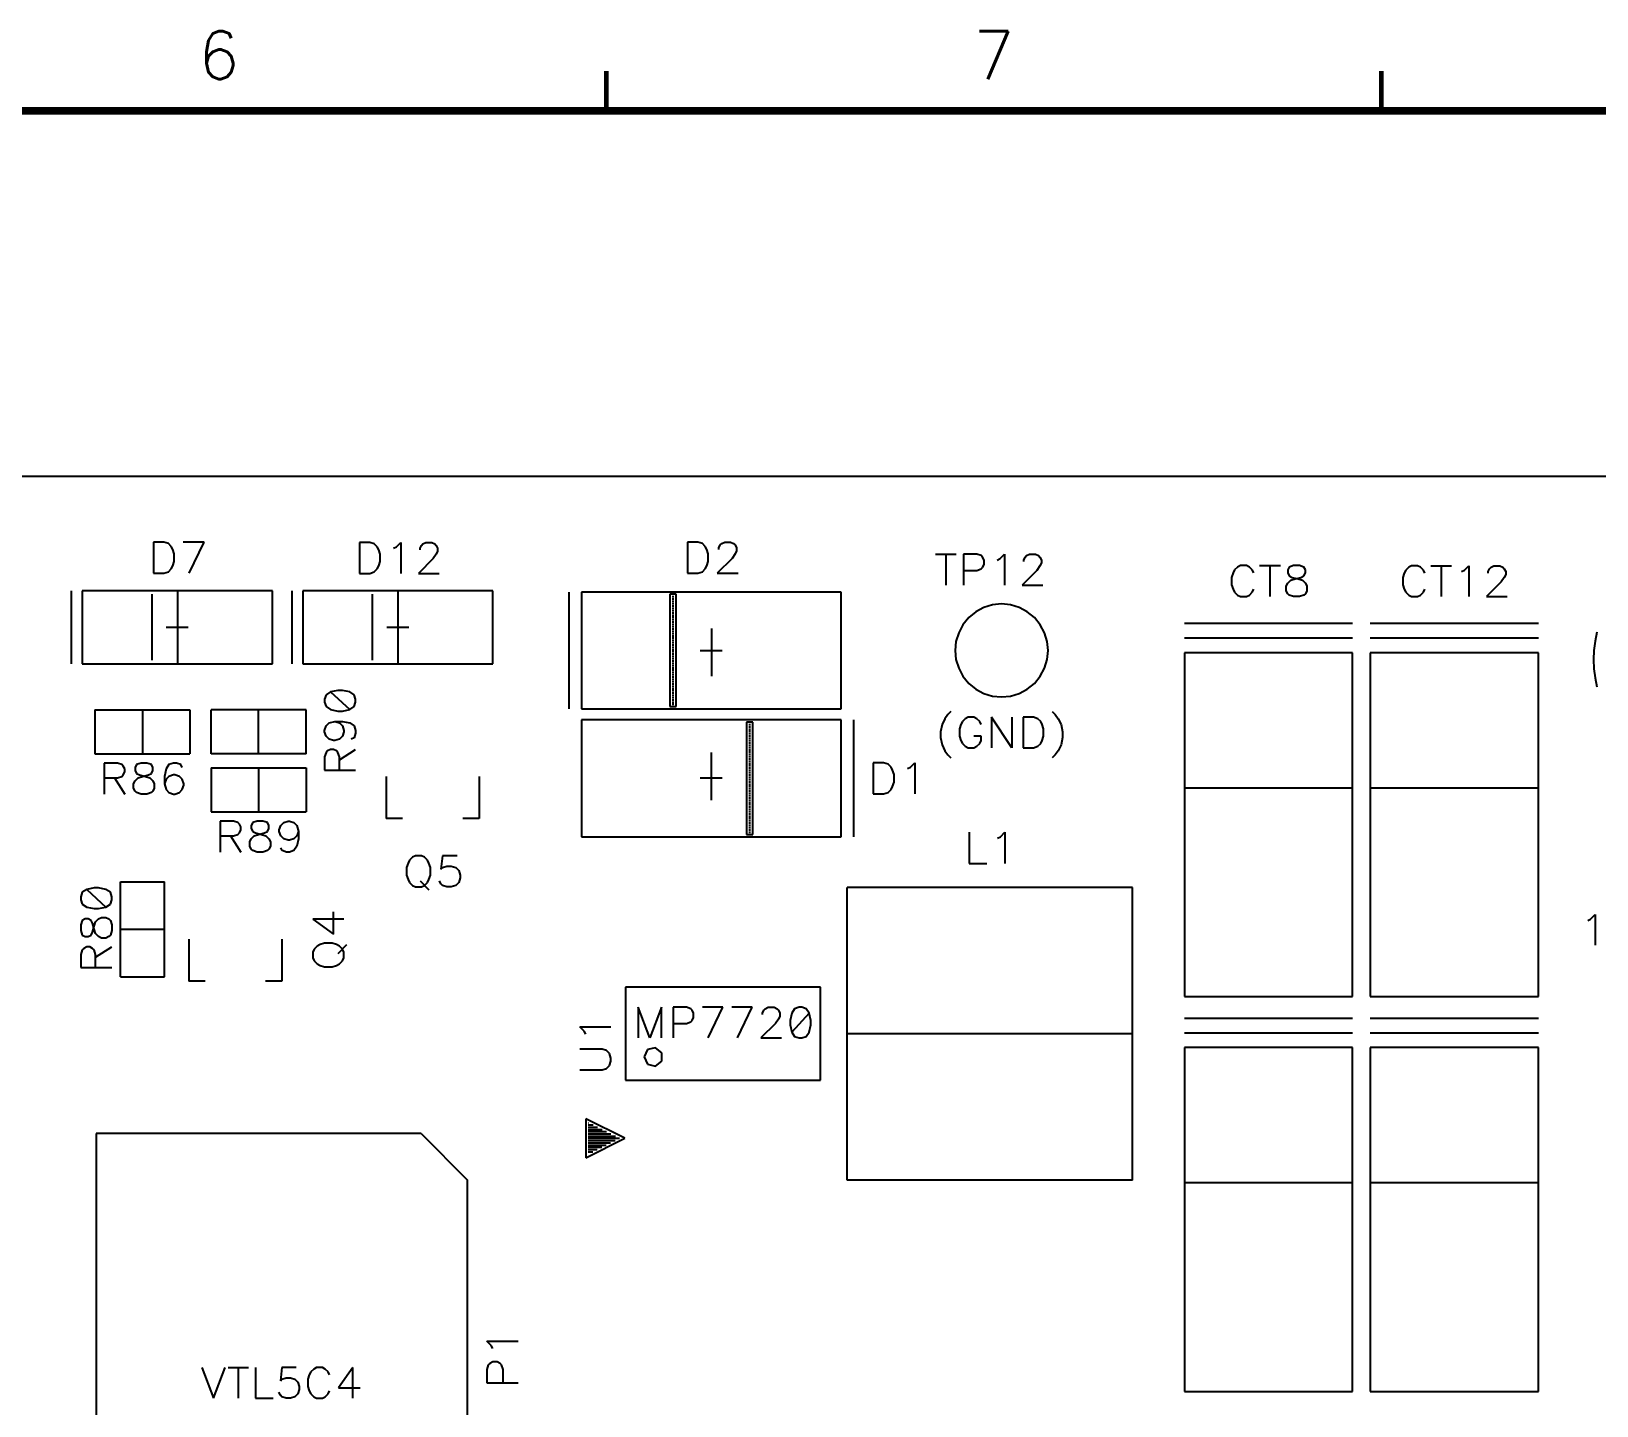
# Model space of a CAD drawing. Extents: x 295 to 953, y 10 to 290.
# Drawn here: x 748.3 to 846.8, y 203.6 to 290 of the extents above; entities that cross this region are included whole.
import ezdxf
from ezdxf.enums import TextEntityAlignment as Align

# ---------------------------------------------------------------- set-up
doc = ezdxf.new("R2010")
doc.units = 0
doc.header["$LTSCALE"] = 5
doc.header["$MEASUREMENT"] = 0
doc.layers.get('0').update_dxf_attribs({"linetype": 'CONTINUOUS', "lineweight": 25})
for name, color, linetype in [('DV-PEI-A6_TSK', 10, 'CONTINUOUS'), ('문자', 4, 'CONTINUOUS'), ('테두리', 3, 'CONTINUOUS')]:
    doc.layers.add(name, color=color, linetype=linetype)
doc.styles.get("Standard").update_dxf_attribs({"font": 'simplex.shx'})

# ---------------------------------------------------------------- blocks, each defined once
blk = doc.blocks.new('C')
at = {"layer": '테두리'}
for points, const_width in [([(307.5, 287.5), (307.5, 285)], 0.3), ([(356.25, 287.5), (356.25, 285)], 0.3), ([(15, 285), (15, 15), (405, 15), (405, 285), (15, 285)], 0.5)]:
    blk.add_lwpolyline(points, dxfattribs=dict(at, const_width=const_width))
at = {"layer": '문자'}
for s, p in [('6', (283.125, 288.5)), ('7', (331.875, 288.5))]:
    blk.add_text(s, height=3, dxfattribs=at).set_placement(p, align=Align.MIDDLE)

msp = doc.modelspace()

# ---------------------------------------------------------------- linework, layer by layer
at = {"layer": 'DV-PEI-A6_TSK', "color": 7}
for p, q in [((858.075, 262), (515.377, 262)), ((755.991, 257.887), (755.991, 255.918)), ((756.646, 257.887), (755.991, 257.887)), ((756.926, 257.793), (756.646, 257.887)), ((757.113, 257.606), (756.926, 257.793)), ((757.207, 257.42), (757.113, 257.606)), ((757.3, 257.139), (757.207, 257.42)), ((757.3, 256.666), (757.3, 257.139)), ((759.175, 257.887), (757.867, 257.887)), ((758.241, 255.918), (759.175, 257.887)), ((768.949, 257.863), (768.949, 255.912)), ((769.603, 257.863), (768.949, 257.863)), ((769.878, 257.77), (769.603, 257.863)), ((770.065, 257.583), (769.878, 257.77)), ((770.158, 257.402), (770.065, 257.583)), ((770.252, 257.122), (770.158, 257.402)), ((770.252, 256.66), (770.252, 257.122)), ((771.087, 257.495), (771.274, 257.583)), ((771.274, 257.583), (771.549, 257.863)), ((771.549, 257.863), (771.549, 255.912)), ((772.758, 257.495), (772.851, 257.677)), ((772.758, 257.402), (772.758, 257.495)), ((772.851, 257.677), (772.945, 257.77)), ((772.945, 257.77), (773.126, 257.863)), ((773.126, 257.863), (773.5, 257.863)), ((773.5, 257.863), (773.687, 257.77)), ((773.78, 257.122), (773.593, 256.841)), ((773.687, 257.77), (773.78, 257.677)), ((773.78, 257.677), (773.868, 257.495)), ((773.868, 257.309), (773.78, 257.122)), ((773.868, 257.495), (773.868, 257.309)), ((789.583, 257.887), (789.583, 255.918)), ((790.237, 257.887), (789.583, 257.887)), ((790.518, 257.793), (790.237, 257.887)), ((790.705, 257.606), (790.518, 257.793)), ((790.798, 257.42), (790.705, 257.606)), ((790.892, 257.139), (790.798, 257.42)), ((790.892, 256.666), (790.892, 257.139)), ((791.552, 257.513), (791.645, 257.7)), ((791.552, 257.42), (791.552, 257.513)), ((791.645, 257.7), (791.739, 257.793)), ((791.739, 257.793), (791.926, 257.887)), ((791.926, 257.887), (792.299, 257.887)), ((792.299, 257.887), (792.486, 257.793)), ((792.58, 257.139), (792.393, 256.859)), ((792.486, 257.793), (792.58, 257.7)), ((792.58, 257.7), (792.673, 257.513)), ((792.673, 257.326), (792.58, 257.139)), ((792.673, 257.513), (792.673, 257.326)), ((805.187, 257.127), (806.478, 257.127)), ((805.835, 257.127), (805.835, 255.182)), ((807.775, 257.127), (806.945, 257.127)), ((806.945, 257.127), (806.945, 255.182)), ((808.055, 257.034), (807.775, 257.127)), ((808.143, 256.94), (808.055, 257.034)), ((809.253, 256.847), (809.533, 257.127)), ((809.533, 257.127), (809.533, 255.182)), ((810.824, 256.94), (810.918, 257.034)), ((810.918, 257.034), (811.105, 257.127)), ((811.105, 257.127), (811.473, 257.127)), ((811.473, 257.127), (811.66, 257.034)), ((811.66, 257.034), (811.753, 256.94)), ((756.926, 256.012), (757.113, 256.199)), ((757.113, 256.199), (757.207, 256.385)), ((757.207, 256.385), (757.3, 256.666)), ((769.878, 256.006), (770.065, 256.193)), ((770.065, 256.193), (770.158, 256.38)), ((770.158, 256.38), (770.252, 256.66)), ((773.593, 256.841), (772.664, 255.912)), ((790.518, 256.012), (790.705, 256.199)), ((790.705, 256.199), (790.798, 256.385)), ((790.798, 256.385), (790.892, 256.666)), ((792.393, 256.859), (791.458, 255.918)), ((806.945, 256.105), (807.775, 256.105)), ((807.775, 256.105), (808.055, 256.199)), ((808.055, 256.199), (808.143, 256.292)), ((808.236, 256.754), (808.143, 256.94)), ((808.143, 256.292), (808.236, 256.479)), ((808.236, 256.479), (808.236, 256.754)), ((809.072, 256.754), (809.253, 256.847)), ((811.566, 256.105), (810.643, 255.182)), ((810.737, 256.754), (810.824, 256.94)), ((810.737, 256.66), (810.737, 256.754)), ((811.753, 256.385), (811.566, 256.105)), ((811.753, 256.94), (811.847, 256.754)), ((811.847, 256.572), (811.753, 256.385)), ((811.847, 256.754), (811.847, 256.572)), ((823.998, 256.128), (823.905, 255.941)), ((824.185, 256.315), (823.998, 256.128)), ((824.366, 256.409), (824.185, 256.315)), ((824.74, 256.409), (824.366, 256.409)), ((824.927, 256.315), (824.74, 256.409)), ((825.114, 256.128), (824.927, 256.315)), ((825.202, 255.941), (825.114, 256.128)), ((825.575, 256.409), (826.878, 256.409)), ((826.224, 256.409), (826.224, 254.458)), ((827.433, 256.315), (827.34, 256.128)), ((827.34, 256.128), (827.34, 255.941)), ((827.714, 256.409), (827.433, 256.315)), ((828.082, 256.409), (827.714, 256.409)), ((828.362, 256.315), (828.082, 256.409)), ((828.456, 256.128), (828.362, 256.315)), ((828.456, 255.941), (828.456, 256.128)), ((834.765, 256.117), (834.671, 255.93)), ((834.952, 256.304), (834.765, 256.117)), ((835.133, 256.397), (834.952, 256.304)), ((835.507, 256.397), (835.133, 256.397)), ((835.688, 256.304), (835.507, 256.397)), ((835.875, 256.117), (835.688, 256.304)), ((835.968, 255.93), (835.875, 256.117)), ((836.336, 256.397), (837.633, 256.397)), ((836.985, 256.397), (836.985, 254.452)), ((838.282, 256.023), (838.463, 256.117)), ((838.463, 256.117), (838.743, 256.397)), ((838.743, 256.397), (838.743, 254.452)), ((839.947, 256.023), (840.034, 256.21)), ((839.947, 255.93), (839.947, 256.023)), ((840.034, 256.21), (840.128, 256.304)), ((840.128, 256.304), (840.315, 256.397)), ((840.315, 256.397), (840.683, 256.397)), ((840.683, 256.397), (840.87, 256.304)), ((840.87, 256.304), (840.963, 256.21)), ((840.963, 256.21), (841.057, 256.023)), ((841.057, 256.023), (841.057, 255.842)), ((755.991, 255.918), (756.646, 255.918)), ((756.646, 255.918), (756.926, 256.012)), ((768.949, 255.912), (769.603, 255.912)), ((769.603, 255.912), (769.878, 256.006)), ((772.664, 255.912), (773.961, 255.912)), ((789.583, 255.918), (790.237, 255.918)), ((790.237, 255.918), (790.518, 256.012)), ((791.458, 255.918), (792.767, 255.918)), ((810.643, 255.182), (811.934, 255.182)), ((823.905, 255.941), (823.811, 255.661)), ((823.811, 255.661), (823.811, 255.2)), ((823.811, 255.2), (823.905, 254.919)), ((827.246, 255.106), (827.34, 255.293)), ((827.246, 254.826), (827.246, 255.106)), ((827.34, 255.941), (827.433, 255.755)), ((827.34, 255.293), (827.527, 255.48)), ((827.433, 255.755), (827.62, 255.661)), ((827.527, 255.48), (827.807, 255.568)), ((827.62, 255.661), (827.994, 255.568)), ((827.807, 255.568), (828.175, 255.661)), ((827.994, 255.568), (828.269, 255.48)), ((828.175, 255.661), (828.362, 255.755)), ((828.269, 255.48), (828.456, 255.293)), ((828.362, 255.755), (828.456, 255.941)), ((828.456, 255.293), (828.549, 255.106)), ((828.549, 255.106), (828.549, 254.826)), ((834.671, 255.93), (834.578, 255.655)), ((834.578, 255.655), (834.578, 255.194)), ((834.578, 255.194), (834.671, 254.913)), ((840.776, 255.375), (839.853, 254.452)), ((840.963, 255.655), (840.776, 255.375)), ((841.057, 255.842), (840.963, 255.655)), ((750.821, 254.826), (750.821, 250.228)), ((763.469, 254.826), (751.511, 254.826)), ((751.511, 254.826), (751.511, 250.228)), ((755.88, 254.598), (755.88, 250.456)), ((757.493, 254.826), (757.493, 250.228)), ((763.469, 250.228), (763.469, 254.826)), ((764.696, 254.826), (764.696, 250.228)), ((777.344, 254.826), (765.385, 254.826)), ((765.385, 254.826), (765.385, 250.228)), ((769.755, 254.598), (769.755, 250.456)), ((771.368, 254.826), (771.368, 250.228)), ((777.344, 250.228), (777.344, 254.826)), ((782.111, 254.744), (782.111, 247.389)), ((799.246, 254.744), (782.917, 254.744)), ((782.917, 254.744), (782.917, 247.389)), ((788.864, 254.598), (788.467, 254.598)), ((788.467, 254.598), (788.467, 247.535)), ((788.613, 254.452), (788.718, 254.452)), ((788.613, 254.306), (788.718, 254.306)), ((788.613, 254.16), (788.718, 254.16)), ((788.864, 247.535), (788.864, 254.598)), ((799.246, 247.389), (799.246, 254.744)), ((823.905, 254.919), (823.998, 254.732)), ((823.998, 254.732), (824.185, 254.545)), ((824.185, 254.545), (824.366, 254.458)), ((824.366, 254.458), (824.74, 254.458)), ((824.74, 254.458), (824.927, 254.545)), ((824.927, 254.545), (825.114, 254.732)), ((825.114, 254.732), (825.202, 254.919)), ((827.34, 254.639), (827.246, 254.826)), ((827.433, 254.545), (827.34, 254.639)), ((827.714, 254.458), (827.433, 254.545)), ((828.082, 254.458), (827.714, 254.458)), ((828.362, 254.545), (828.082, 254.458)), ((828.456, 254.639), (828.362, 254.545)), ((828.549, 254.826), (828.456, 254.639)), ((834.671, 254.913), (834.765, 254.732)), ((834.765, 254.732), (834.952, 254.545)), ((834.952, 254.545), (835.133, 254.452)), ((835.133, 254.452), (835.507, 254.452)), ((835.507, 254.452), (835.688, 254.545)), ((835.688, 254.545), (835.875, 254.732)), ((835.875, 254.732), (835.968, 254.913)), ((839.853, 254.452), (841.144, 254.452)), ((788.613, 254.019), (788.718, 254.019)), ((788.613, 253.873), (788.718, 253.873)), ((788.613, 253.727), (788.718, 253.727)), ((788.613, 253.587), (788.718, 253.587)), ((788.613, 253.441), (788.718, 253.441)), ((788.613, 253.295), (788.718, 253.295)), ((788.613, 253.155), (788.718, 253.155)), ((807.272, 253.131), (806.91, 252.687)), ((807.716, 253.494), (807.272, 253.131)), ((808.219, 253.762), (807.716, 253.494)), ((808.768, 253.932), (808.219, 253.762)), ((809.341, 253.99), (808.768, 253.932)), ((809.907, 253.932), (809.341, 253.99)), ((810.456, 253.762), (809.907, 253.932)), ((810.959, 253.494), (810.456, 253.762)), ((811.403, 253.131), (810.959, 253.494)), ((811.765, 252.687), (811.403, 253.131)), ((756.798, 252.53), (758.182, 252.53)), ((770.672, 252.53), (772.057, 252.53)), ((788.613, 253.009), (788.718, 253.009)), ((788.613, 252.863), (788.718, 252.863)), ((788.613, 252.723), (788.718, 252.723)), ((788.613, 252.576), (788.718, 252.576)), ((788.613, 252.43), (788.718, 252.43)), ((788.613, 252.29), (788.718, 252.29)), ((788.613, 252.144), (788.718, 252.144)), ((791.084, 252.448), (791.084, 249.457)), ((806.642, 252.185), (806.472, 251.636)), ((806.91, 252.687), (806.642, 252.185)), ((812.034, 252.185), (811.765, 252.687)), ((812.203, 251.636), (812.034, 252.185)), ((831.423, 252.763), (820.843, 252.763)), ((843.107, 252.763), (832.527, 252.763)), ((846.794, 252.214), (846.671, 251.648)), ((788.613, 251.998), (788.718, 251.998)), ((788.613, 251.858), (788.718, 251.858)), ((788.613, 251.712), (788.718, 251.712)), ((788.613, 251.566), (788.718, 251.566)), ((788.613, 251.426), (788.718, 251.426)), ((788.613, 251.28), (788.718, 251.28)), ((788.613, 251.134), (788.718, 251.134)), ((806.472, 251.636), (806.42, 251.069)), ((812.262, 251.069), (812.203, 251.636)), ((831.423, 251.84), (820.843, 251.84)), ((843.107, 251.84), (832.527, 251.84)), ((846.671, 251.648), (846.601, 251.075)), ((751.511, 250.228), (763.469, 250.228)), ((765.385, 250.228), (777.344, 250.228)), ((788.613, 250.993), (788.718, 250.993)), ((788.613, 250.847), (788.718, 250.847)), ((788.613, 250.701), (788.718, 250.701)), ((788.613, 250.561), (788.718, 250.561)), ((788.613, 250.415), (788.718, 250.415)), ((788.613, 250.269), (788.718, 250.269)), ((788.613, 250.129), (788.718, 250.129)), ((790.389, 251.069), (791.774, 251.069)), ((806.42, 251.069), (806.472, 250.497)), ((806.472, 250.497), (806.642, 249.948)), ((812.034, 249.948), (812.203, 250.497)), ((812.203, 250.497), (812.262, 251.069)), ((820.843, 250.923), (820.843, 229.302)), ((831.423, 250.923), (820.843, 250.923)), ((831.423, 229.302), (831.423, 250.923)), ((832.527, 250.923), (832.527, 229.302)), ((843.107, 250.923), (832.527, 250.923)), ((843.107, 229.302), (843.107, 250.923)), ((846.601, 251.075), (846.577, 250.497)), ((846.577, 250.497), (846.601, 249.918)), ((788.613, 249.983), (788.718, 249.983)), ((788.613, 249.842), (788.718, 249.842)), ((788.613, 249.696), (788.718, 249.696)), ((788.613, 249.55), (788.718, 249.55)), ((788.613, 249.41), (788.718, 249.41)), ((788.613, 249.264), (788.718, 249.264)), ((806.642, 249.948), (806.91, 249.445)), ((806.91, 249.445), (807.272, 249.001)), ((811.403, 249.001), (811.765, 249.445)), ((811.765, 249.445), (812.034, 249.948)), ((846.601, 249.918), (846.671, 249.346)), ((846.671, 249.346), (846.794, 248.779)), ((766.852, 248.277), (766.758, 247.996)), ((767.126, 248.458), (766.852, 248.277)), ((767.594, 248.551), (767.126, 248.458)), ((767.126, 248.458), (768.336, 247.348)), ((767.874, 248.551), (767.594, 248.551)), ((768.336, 248.458), (767.874, 248.551)), ((768.616, 248.277), (768.336, 248.458)), ((768.709, 247.996), (768.616, 248.277)), ((788.613, 249.118), (788.718, 249.118)), ((788.613, 248.978), (788.718, 248.978)), ((788.613, 248.832), (788.718, 248.832)), ((788.613, 248.686), (788.718, 248.686)), ((788.613, 248.546), (788.718, 248.546)), ((788.613, 248.399), (788.718, 248.399)), ((788.613, 248.253), (788.718, 248.253)), ((807.272, 249.001), (807.716, 248.639)), ((807.716, 248.639), (808.219, 248.37)), ((808.219, 248.37), (808.768, 248.201)), ((808.768, 248.201), (809.341, 248.148)), ((809.341, 248.148), (809.907, 248.201)), ((809.907, 248.201), (810.456, 248.37)), ((810.456, 248.37), (810.959, 248.639)), ((810.959, 248.639), (811.403, 249.001)), ((752.311, 247.336), (758.287, 247.336)), ((752.311, 247.336), (752.311, 244.573)), ((755.302, 247.336), (755.302, 244.573)), ((758.287, 247.336), (758.287, 244.573)), ((765.59, 247.336), (759.613, 247.336)), ((759.613, 244.573), (759.613, 247.336)), ((762.605, 244.573), (762.605, 247.336)), ((765.59, 244.573), (765.59, 247.336)), ((766.758, 247.996), (766.758, 247.809)), ((766.758, 247.809), (766.852, 247.535)), ((766.852, 247.535), (767.126, 247.348)), ((767.126, 247.348), (767.594, 247.254)), ((767.594, 247.254), (767.874, 247.254)), ((767.874, 247.254), (768.336, 247.348)), ((768.336, 247.348), (768.616, 247.535)), ((768.616, 247.535), (768.709, 247.809)), ((768.709, 247.809), (768.709, 247.996)), ((782.917, 247.389), (799.246, 247.389)), ((788.467, 247.535), (788.864, 247.535)), ((788.613, 248.113), (788.718, 248.113)), ((788.613, 247.967), (788.718, 247.967)), ((788.613, 247.821), (788.718, 247.821)), ((788.613, 247.681), (788.718, 247.681)), ((806.145, 247.231), (805.958, 247.05)), ((812.53, 247.231), (812.717, 247.05)), ((766.758, 246.045), (766.852, 246.326)), ((766.852, 246.326), (767.039, 246.512)), ((767.039, 246.512), (767.407, 246.606)), ((767.407, 246.606), (767.687, 246.512)), ((767.407, 246.606), (767.874, 246.606)), ((767.687, 246.512), (767.874, 246.326)), ((767.874, 246.606), (768.336, 246.512)), ((767.874, 246.326), (767.962, 246.045)), ((768.336, 246.512), (768.616, 246.326)), ((768.616, 246.326), (768.709, 246.045)), ((799.246, 246.711), (782.917, 246.711)), ((782.917, 246.711), (782.917, 239.356)), ((793.696, 246.565), (793.298, 246.565)), ((793.298, 246.565), (793.298, 239.502)), ((793.444, 246.419), (793.55, 246.419)), ((793.444, 246.273), (793.55, 246.273)), ((793.696, 239.502), (793.696, 246.565)), ((799.246, 239.356), (799.246, 246.711)), ((800.052, 239.356), (800.052, 246.711)), ((805.596, 246.413), (805.502, 245.958)), ((805.777, 246.775), (805.596, 246.413)), ((805.958, 247.05), (805.777, 246.775)), ((806.782, 246.413), (806.688, 246.139)), ((806.875, 246.594), (806.782, 246.413)), ((807.056, 246.775), (806.875, 246.594)), ((807.237, 246.869), (807.056, 246.775)), ((807.605, 246.869), (807.237, 246.869)), ((807.787, 246.775), (807.605, 246.869)), ((807.968, 246.594), (807.787, 246.775)), ((808.061, 246.413), (807.968, 246.594)), ((809.977, 244.953), (808.698, 246.869)), ((808.698, 246.869), (808.698, 244.953)), ((809.977, 246.869), (809.977, 244.953)), ((810.708, 246.869), (810.708, 244.953)), ((811.344, 246.869), (810.708, 246.869)), ((811.619, 246.775), (811.344, 246.869)), ((811.8, 246.594), (811.619, 246.775)), ((811.894, 246.413), (811.8, 246.594)), ((811.987, 246.139), (811.894, 246.413)), ((812.717, 247.05), (812.898, 246.775)), ((812.898, 246.775), (813.079, 246.413)), ((813.079, 246.413), (813.173, 245.958)), ((766.758, 245.958), (766.758, 246.045)), ((766.852, 245.677), (766.758, 245.958)), ((767.039, 245.49), (766.852, 245.677)), ((767.313, 245.397), (767.039, 245.49)), ((767.407, 245.397), (767.313, 245.397)), ((767.687, 245.49), (767.407, 245.397)), ((767.874, 245.677), (767.687, 245.49)), ((767.962, 245.958), (767.874, 245.677)), ((767.962, 246.045), (767.962, 245.958)), ((768.616, 245.584), (768.429, 245.49)), ((768.709, 245.864), (768.616, 245.584)), ((768.709, 246.045), (768.709, 245.864)), ((793.444, 246.127), (793.55, 246.127)), ((793.444, 245.987), (793.55, 245.987)), ((793.444, 245.841), (793.55, 245.841)), ((793.444, 245.695), (793.55, 245.695)), ((793.444, 245.554), (793.55, 245.554)), ((793.444, 245.408), (793.55, 245.408)), ((793.444, 245.262), (793.55, 245.262)), ((805.502, 245.958), (805.502, 245.589)), ((805.502, 245.589), (805.596, 245.134)), ((806.688, 246.139), (806.688, 245.683)), ((806.688, 245.683), (806.782, 245.408)), ((806.782, 245.408), (806.875, 245.227)), ((806.875, 245.227), (807.056, 245.04)), ((808.061, 245.683), (807.605, 245.683)), ((807.787, 245.04), (807.968, 245.227)), ((807.968, 245.227), (808.061, 245.408)), ((808.061, 245.408), (808.061, 245.683)), ((811.619, 245.04), (811.8, 245.227)), ((811.8, 245.227), (811.894, 245.408)), ((811.894, 245.408), (811.987, 245.683)), ((811.987, 245.683), (811.987, 246.139)), ((813.173, 245.589), (813.079, 245.134)), ((813.173, 245.958), (813.173, 245.589)), ((752.311, 244.573), (758.287, 244.573)), ((765.59, 244.573), (759.613, 244.573)), ((766.852, 244.655), (766.758, 244.374)), ((766.758, 244.374), (766.758, 243.539)), ((766.945, 244.748), (766.852, 244.655)), ((767.126, 244.842), (766.945, 244.748)), ((767.313, 244.842), (767.126, 244.842)), ((767.5, 244.748), (767.313, 244.842)), ((767.594, 244.655), (767.5, 244.748)), ((767.687, 244.374), (767.594, 244.655)), ((767.687, 244.193), (768.709, 244.842)), ((767.687, 243.539), (767.687, 244.374)), ((791.084, 241.652), (791.084, 244.643)), ((793.444, 245.122), (793.55, 245.122)), ((793.444, 244.976), (793.55, 244.976)), ((793.444, 244.83), (793.55, 244.83)), ((793.444, 244.69), (793.55, 244.69)), ((793.444, 244.544), (793.55, 244.544)), ((793.444, 244.398), (793.55, 244.398)), ((793.444, 244.257), (793.55, 244.257)), ((805.596, 245.134), (805.777, 244.766)), ((805.777, 244.766), (805.958, 244.497)), ((805.958, 244.497), (806.145, 244.31)), ((807.056, 245.04), (807.237, 244.953)), ((807.237, 244.953), (807.605, 244.953)), ((807.605, 244.953), (807.787, 245.04)), ((810.708, 244.953), (811.344, 244.953)), ((811.344, 244.953), (811.619, 245.04)), ((812.717, 244.497), (812.53, 244.31)), ((812.898, 244.766), (812.717, 244.497)), ((813.079, 245.134), (812.898, 244.766)), ((753.719, 243.989), (752.883, 243.989)), ((752.883, 243.989), (752.883, 242.038)), ((753.999, 243.895), (753.719, 243.989)), ((754.093, 243.802), (753.999, 243.895)), ((753.999, 243.153), (754.093, 243.247)), ((754.186, 243.621), (754.093, 243.802)), ((754.093, 243.247), (754.186, 243.434)), ((754.186, 243.434), (754.186, 243.621)), ((754.928, 243.895), (754.835, 243.708)), ((754.835, 243.708), (754.835, 243.527)), ((754.835, 243.527), (754.928, 243.34)), ((755.209, 243.989), (754.928, 243.895)), ((754.928, 243.34), (755.115, 243.247)), ((755.115, 243.247), (755.483, 243.153)), ((755.577, 243.989), (755.209, 243.989)), ((755.302, 243.153), (755.67, 243.247)), ((755.857, 243.895), (755.577, 243.989)), ((755.67, 243.247), (755.857, 243.34)), ((755.951, 243.708), (755.857, 243.895)), ((755.857, 243.34), (755.951, 243.527)), ((755.951, 243.527), (755.951, 243.708)), ((756.786, 243.621), (756.692, 243.153)), ((756.967, 243.895), (756.786, 243.621)), ((757.247, 243.989), (756.967, 243.895)), ((757.247, 243.247), (756.967, 243.153)), ((757.434, 243.989), (757.247, 243.989)), ((757.341, 243.247), (757.247, 243.247)), ((757.621, 243.153), (757.341, 243.247)), ((757.715, 243.895), (757.434, 243.989)), ((757.802, 243.708), (757.715, 243.895)), ((759.613, 243.685), (765.59, 243.685)), ((759.613, 243.685), (759.613, 240.922)), ((762.605, 243.685), (762.605, 240.922)), ((765.59, 243.685), (765.59, 240.922)), ((766.758, 243.539), (768.709, 243.539)), ((793.444, 244.111), (793.55, 244.111)), ((793.444, 243.965), (793.55, 243.965)), ((793.444, 243.825), (793.55, 243.825)), ((793.444, 243.679), (793.55, 243.679)), ((793.444, 243.533), (793.55, 243.533)), ((793.444, 243.393), (793.55, 243.393)), ((793.444, 243.247), (793.55, 243.247)), ((801.267, 244.012), (801.267, 242.043)), ((801.921, 244.012), (801.267, 244.012)), ((802.202, 243.919), (801.921, 244.012)), ((802.389, 243.732), (802.202, 243.919)), ((802.482, 243.545), (802.389, 243.732)), ((802.576, 243.264), (802.482, 243.545)), ((802.576, 242.791), (802.576, 243.264)), ((803.423, 243.638), (803.61, 243.732)), ((803.61, 243.732), (803.89, 244.012)), ((803.89, 244.012), (803.89, 242.043)), ((752.883, 243.06), (753.719, 243.06)), ((753.538, 243.06), (754.186, 242.038)), ((753.719, 243.06), (753.999, 243.153)), ((754.741, 242.692), (754.835, 242.873)), ((754.741, 242.411), (754.741, 242.692)), ((754.835, 242.224), (754.741, 242.411)), ((754.835, 242.873), (755.022, 243.06)), ((755.022, 243.06), (755.302, 243.153)), ((755.483, 243.153), (755.764, 243.06)), ((755.764, 243.06), (755.951, 242.873)), ((755.951, 242.873), (756.044, 242.692)), ((756.044, 242.411), (755.951, 242.224)), ((756.044, 242.692), (756.044, 242.411)), ((756.692, 243.153), (756.692, 242.692)), ((756.786, 242.966), (756.692, 242.692)), ((756.692, 242.692), (756.786, 242.318)), ((756.967, 243.153), (756.786, 242.966)), ((756.786, 242.318), (756.967, 242.131)), ((757.802, 242.966), (757.621, 243.153)), ((757.621, 242.131), (757.802, 242.318)), ((757.896, 242.692), (757.802, 242.966)), ((757.802, 242.318), (757.896, 242.598)), ((757.896, 242.598), (757.896, 242.692)), ((770.626, 243.147), (770.626, 240.501)), ((776.485, 243.147), (776.485, 240.501)), ((791.774, 243.037), (790.389, 243.037)), ((793.444, 243.101), (793.55, 243.101)), ((793.444, 242.961), (793.55, 242.961)), ((793.444, 242.815), (793.55, 242.815)), ((793.444, 242.668), (793.55, 242.668)), ((793.444, 242.528), (793.55, 242.528)), ((793.444, 242.382), (793.55, 242.382)), ((793.444, 242.236), (793.55, 242.236)), ((802.202, 242.137), (802.389, 242.324)), ((802.389, 242.324), (802.482, 242.511)), ((802.482, 242.511), (802.576, 242.791)), ((831.423, 242.411), (820.843, 242.411)), ((843.107, 242.411), (832.527, 242.411)), ((754.928, 242.131), (754.835, 242.224)), ((755.209, 242.038), (754.928, 242.131)), ((755.577, 242.038), (755.209, 242.038)), ((755.857, 242.131), (755.577, 242.038)), ((755.951, 242.224), (755.857, 242.131)), ((756.967, 242.131), (757.247, 242.038)), ((757.247, 242.038), (757.341, 242.038)), ((757.341, 242.038), (757.621, 242.131)), ((793.444, 242.096), (793.55, 242.096)), ((793.444, 241.95), (793.55, 241.95)), ((793.444, 241.81), (793.55, 241.81)), ((793.444, 241.664), (793.55, 241.664)), ((793.444, 241.518), (793.55, 241.518)), ((793.444, 241.377), (793.55, 241.377)), ((801.267, 242.043), (801.921, 242.043)), ((801.921, 242.043), (802.202, 242.137)), ((759.613, 240.922), (765.59, 240.922)), ((761.021, 240.337), (760.186, 240.337)), ((760.186, 240.337), (760.186, 238.386)), ((761.302, 240.244), (761.021, 240.337)), ((762.511, 240.337), (762.231, 240.244)), ((762.879, 240.337), (762.511, 240.337)), ((763.16, 240.244), (762.879, 240.337)), ((764.182, 240.244), (764.456, 240.337)), ((764.456, 240.337), (764.55, 240.337)), ((764.55, 240.337), (764.83, 240.244)), ((771.66, 240.501), (770.626, 240.501)), ((776.485, 240.501), (775.451, 240.501)), ((793.444, 241.231), (793.55, 241.231)), ((793.444, 241.085), (793.55, 241.085)), ((793.444, 240.945), (793.55, 240.945)), ((793.444, 240.799), (793.55, 240.799)), ((793.444, 240.653), (793.55, 240.653)), ((793.444, 240.513), (793.55, 240.513)), ((793.444, 240.367), (793.55, 240.367)), ((760.186, 239.409), (761.021, 239.409)), ((760.84, 239.409), (761.489, 238.386)), ((761.021, 239.409), (761.302, 239.502)), ((761.395, 240.151), (761.302, 240.244)), ((761.302, 239.502), (761.395, 239.596)), ((761.489, 239.969), (761.395, 240.151)), ((761.395, 239.596), (761.489, 239.783)), ((761.489, 239.783), (761.489, 239.969)), ((762.231, 240.244), (762.137, 240.057)), ((762.137, 240.057), (762.137, 239.876)), ((762.137, 239.876), (762.231, 239.689)), ((762.137, 239.222), (762.324, 239.409)), ((762.231, 239.689), (762.418, 239.596)), ((762.324, 239.409), (762.605, 239.502)), ((762.418, 239.596), (762.786, 239.502)), ((762.605, 239.502), (762.973, 239.596)), ((762.786, 239.502), (763.066, 239.409)), ((762.973, 239.596), (763.16, 239.689)), ((763.066, 239.409), (763.253, 239.222)), ((763.253, 240.057), (763.16, 240.244)), ((763.16, 239.689), (763.253, 239.876)), ((763.253, 239.876), (763.253, 240.057)), ((763.901, 239.783), (763.995, 240.057)), ((763.901, 239.689), (763.901, 239.783)), ((763.995, 239.409), (763.901, 239.689)), ((763.995, 240.057), (764.182, 240.244)), ((764.182, 239.222), (763.995, 239.409)), ((764.83, 240.244), (765.017, 240.057)), ((765.017, 239.409), (764.83, 239.222)), ((765.017, 240.057), (765.105, 239.689)), ((765.105, 239.689), (765.017, 239.409)), ((765.105, 239.689), (765.105, 239.222)), ((782.917, 239.356), (799.246, 239.356)), ((793.298, 239.502), (793.696, 239.502)), ((793.444, 240.221), (793.55, 240.221)), ((793.444, 240.08), (793.55, 240.08)), ((793.444, 239.934), (793.55, 239.934)), ((793.444, 239.788), (793.55, 239.788)), ((793.444, 239.648), (793.55, 239.648)), ((807.296, 239.636), (807.296, 237.668)), ((809.078, 239.263), (809.265, 239.356)), ((809.265, 239.356), (809.545, 239.636)), ((809.545, 239.636), (809.545, 237.668)), ((762.044, 239.041), (762.137, 239.222)), ((762.044, 238.76), (762.044, 239.041)), ((762.137, 238.573), (762.044, 238.76)), ((762.231, 238.48), (762.137, 238.573)), ((762.511, 238.386), (762.231, 238.48)), ((762.879, 238.386), (762.511, 238.386)), ((763.16, 238.48), (762.879, 238.386)), ((763.253, 238.573), (763.16, 238.48)), ((763.253, 239.222), (763.346, 239.041)), ((763.346, 238.76), (763.253, 238.573)), ((763.346, 239.041), (763.346, 238.76)), ((764.088, 238.48), (763.995, 238.667)), ((764.363, 238.386), (764.088, 238.48)), ((764.456, 239.134), (764.182, 239.222)), ((764.55, 238.386), (764.363, 238.386)), ((764.55, 239.134), (764.456, 239.134)), ((764.83, 239.222), (764.55, 239.134)), ((764.83, 238.48), (764.55, 238.386)), ((765.017, 238.76), (764.83, 238.48)), ((765.105, 239.222), (765.017, 238.76)), ((772.01, 237.697), (771.917, 237.416)), ((771.917, 237.416), (771.917, 236.949)), ((772.104, 237.884), (772.01, 237.697)), ((772.291, 238.071), (772.104, 237.884)), ((772.478, 238.164), (772.291, 238.071)), ((772.851, 238.164), (772.478, 238.164)), ((773.038, 238.071), (772.851, 238.164)), ((773.225, 237.884), (773.038, 238.071)), ((773.319, 237.697), (773.225, 237.884)), ((773.412, 237.416), (773.319, 237.697)), ((773.412, 236.949), (773.412, 237.416)), ((774.166, 238.164), (774.072, 237.323)), ((774.072, 237.323), (774.166, 237.416)), ((775.101, 238.164), (774.166, 238.164)), ((774.166, 237.416), (774.446, 237.51)), ((774.446, 237.51), (774.727, 237.51)), ((774.727, 237.51), (775.007, 237.416)), ((775.007, 237.416), (775.194, 237.23)), ((807.296, 237.668), (808.418, 237.668)), ((753.918, 230.552), (753.918, 236.529)), ((753.918, 236.529), (756.681, 236.529)), ((756.681, 230.552), (756.681, 236.529)), ((771.917, 236.949), (772.01, 236.669)), ((772.01, 236.669), (772.104, 236.482)), ((772.104, 236.482), (772.291, 236.295)), ((772.758, 236.575), (773.319, 236.014)), ((773.038, 236.295), (773.225, 236.482)), ((773.225, 236.482), (773.319, 236.669)), ((773.319, 236.669), (773.412, 236.949)), ((774.072, 236.388), (773.979, 236.575)), ((774.166, 236.295), (774.072, 236.388)), ((775.194, 236.482), (775.007, 236.295)), ((775.194, 237.23), (775.288, 236.949)), ((775.288, 236.762), (775.194, 236.482)), ((775.288, 236.949), (775.288, 236.762)), ((751.516, 235.863), (751.423, 235.582)), ((751.423, 235.582), (751.423, 235.395)), ((751.423, 235.395), (751.516, 235.121)), ((751.791, 236.044), (751.516, 235.863)), ((752.258, 236.137), (751.791, 236.044)), ((751.791, 236.044), (753, 234.934)), ((752.539, 236.137), (752.258, 236.137)), ((753, 236.044), (752.539, 236.137)), ((753.281, 235.863), (753, 236.044)), ((753.374, 235.582), (753.281, 235.863)), ((753.281, 235.121), (753.374, 235.395)), ((753.374, 235.395), (753.374, 235.582)), ((772.291, 236.295), (772.478, 236.201)), ((772.478, 236.201), (772.851, 236.201)), ((772.851, 236.201), (773.038, 236.295)), ((774.446, 236.201), (774.166, 236.295)), ((774.727, 236.201), (774.446, 236.201)), ((775.007, 236.295), (774.727, 236.201)), ((817.578, 236.166), (799.637, 236.166)), ((799.637, 217.77), (799.637, 236.166)), ((817.578, 217.77), (817.578, 236.166)), ((751.516, 235.121), (751.791, 234.934)), ((751.791, 234.934), (752.258, 234.84)), ((752.258, 234.84), (752.539, 234.84)), ((752.539, 234.84), (753, 234.934)), ((753, 234.934), (753.281, 235.121)), ((767.319, 233.234), (767.319, 234.636)), ((846.396, 234.18), (846.671, 234.455)), ((846.671, 234.455), (846.671, 232.538)), ((751.516, 234.098), (751.423, 233.818)), ((751.423, 233.818), (751.423, 233.45)), ((751.423, 233.45), (751.516, 233.169)), ((751.703, 234.192), (751.516, 234.098)), ((751.884, 234.192), (751.703, 234.192)), ((752.071, 234.098), (751.884, 234.192)), ((752.165, 233.911), (752.071, 234.098)), ((752.258, 233.543), (752.165, 233.911)), ((752.165, 233.356), (752.258, 233.724)), ((752.258, 233.724), (752.352, 234.005)), ((752.352, 233.263), (752.258, 233.543)), ((752.352, 234.005), (752.539, 234.192)), ((752.539, 234.192), (752.72, 234.285)), ((752.72, 234.285), (753, 234.285)), ((753, 234.285), (753.187, 234.192)), ((753.187, 234.192), (753.281, 234.098)), ((753.281, 234.098), (753.374, 233.818)), ((753.374, 233.45), (753.281, 233.169)), ((753.374, 233.818), (753.374, 233.45)), ((753.918, 233.543), (756.681, 233.543)), ((767.973, 234.168), (766.01, 234.168)), ((766.01, 234.168), (767.319, 233.234)), ((846.215, 234.087), (846.396, 234.18)), ((751.516, 233.169), (751.703, 233.076)), ((751.791, 232.427), (751.61, 232.334)), ((751.703, 233.076), (751.884, 233.076)), ((751.978, 232.427), (751.791, 232.427)), ((751.884, 233.076), (752.071, 233.169)), ((752.165, 232.334), (751.978, 232.427)), ((752.071, 233.169), (752.165, 233.356)), ((752.539, 233.076), (752.352, 233.263)), ((752.352, 231.779), (753.374, 232.427)), ((752.72, 232.982), (752.539, 233.076)), ((753, 232.982), (752.72, 232.982)), ((753.187, 233.076), (753, 232.982)), ((753.281, 233.169), (753.187, 233.076)), ((758.211, 232.924), (758.211, 230.278)), ((764.071, 232.924), (764.071, 230.278)), ((766.291, 232.48), (766.104, 232.293)), ((766.478, 232.573), (766.291, 232.48)), ((766.758, 232.667), (766.478, 232.573)), ((767.226, 232.667), (766.758, 232.667)), ((767.506, 232.573), (767.226, 232.667)), ((767.693, 232.48), (767.506, 232.573)), ((767.599, 232.013), (768.16, 232.573)), ((767.88, 232.293), (767.693, 232.48)), ((751.516, 232.24), (751.423, 231.96)), ((751.423, 231.96), (751.423, 231.125)), ((751.61, 232.334), (751.516, 232.24)), ((752.258, 232.24), (752.165, 232.334)), ((752.352, 231.96), (752.258, 232.24)), ((752.352, 231.125), (752.352, 231.96)), ((766.104, 232.293), (766.01, 232.106)), ((766.01, 232.106), (766.01, 231.732)), ((766.01, 231.732), (766.104, 231.545)), ((766.104, 231.545), (766.291, 231.358)), ((767.693, 231.358), (767.88, 231.545)), ((767.973, 232.106), (767.88, 232.293)), ((767.88, 231.545), (767.973, 231.732)), ((767.973, 231.732), (767.973, 232.106)), ((751.423, 231.125), (753.374, 231.125)), ((753.918, 230.552), (756.681, 230.552)), ((766.291, 231.358), (766.478, 231.265)), ((766.478, 231.265), (766.758, 231.171)), ((766.758, 231.171), (767.226, 231.171)), ((767.226, 231.171), (767.506, 231.265)), ((767.506, 231.265), (767.693, 231.358)), ((759.245, 230.278), (758.211, 230.278)), ((764.071, 230.278), (763.037, 230.278)), ((797.949, 229.892), (785.68, 229.892)), ((785.68, 229.892), (785.68, 224.05)), ((797.949, 224.05), (797.949, 229.892)), ((787.211, 226.702), (786.475, 228.63)), ((786.475, 228.63), (786.475, 226.702)), ((787.947, 228.63), (787.211, 226.702)), ((787.947, 226.702), (787.947, 228.63)), ((789.513, 228.63), (788.683, 228.63)), ((788.683, 228.63), (788.683, 226.702)), ((789.787, 228.542), (789.513, 228.63)), ((789.881, 228.449), (789.787, 228.542)), ((791.815, 228.63), (790.523, 228.63)), ((790.892, 226.702), (791.815, 228.63)), ((793.655, 228.63), (792.364, 228.63)), ((792.732, 226.702), (793.655, 228.63)), ((794.391, 228.449), (794.479, 228.542)), ((794.479, 228.542), (794.665, 228.63)), ((794.665, 228.63), (795.033, 228.63)), ((795.033, 228.63), (795.215, 228.542)), ((795.215, 228.542), (795.308, 228.449)), ((796.319, 228.542), (796.138, 228.262)), ((796.599, 228.63), (796.319, 228.542)), ((796.78, 228.63), (796.599, 228.63)), ((797.055, 228.542), (796.78, 228.63)), ((797.242, 228.262), (797.055, 228.542)), ((820.843, 229.302), (831.423, 229.302)), ((832.527, 229.302), (843.107, 229.302)), ((788.683, 227.619), (789.513, 227.619)), ((789.513, 227.619), (789.787, 227.713)), ((789.787, 227.713), (789.881, 227.806)), ((789.968, 228.262), (789.881, 228.449)), ((789.881, 227.806), (789.968, 227.988)), ((789.968, 227.988), (789.968, 228.262)), ((795.127, 227.619), (794.204, 226.702)), ((794.297, 228.262), (794.391, 228.449)), ((794.297, 228.174), (794.297, 228.262)), ((795.308, 227.894), (795.127, 227.619)), ((795.308, 228.449), (795.402, 228.262)), ((795.402, 228.081), (795.308, 227.894)), ((795.402, 228.262), (795.402, 228.081)), ((796.138, 228.262), (796.044, 227.806)), ((796.044, 227.806), (796.044, 227.526)), ((796.044, 227.526), (796.138, 227.07)), ((797.242, 228.262), (796.138, 227.07)), ((797.335, 227.806), (797.242, 228.262)), ((797.242, 227.07), (797.335, 227.526)), ((797.335, 227.526), (797.335, 227.806)), ((831.423, 227.935), (820.843, 227.935)), ((843.107, 227.935), (832.527, 227.935)), ((783.087, 227.129), (782.806, 227.409)), ((782.806, 227.409), (784.769, 227.409)), ((783.18, 226.942), (783.087, 227.129)), ((794.204, 226.702), (795.495, 226.702)), ((796.138, 227.07), (796.319, 226.79)), ((796.319, 226.79), (796.599, 226.702)), ((796.599, 226.702), (796.78, 226.702)), ((796.78, 226.702), (797.055, 226.79)), ((797.055, 226.79), (797.242, 227.07)), ((817.578, 226.971), (799.637, 226.971)), ((831.423, 227.012), (820.843, 227.012)), ((843.107, 227.012), (832.527, 227.012)), ((784.208, 226.001), (782.806, 226.001)), ((784.489, 225.908), (784.208, 226.001)), ((784.676, 225.721), (784.489, 225.908)), ((784.769, 225.44), (784.676, 225.721)), ((787.065, 225.966), (786.849, 225.511)), ((786.849, 225.511), (787.065, 225.049)), ((787.562, 226.077), (787.065, 225.966)), ((787.959, 225.762), (787.562, 226.077)), ((787.959, 225.253), (787.959, 225.762)), ((820.843, 226.095), (820.843, 204.473)), ((831.423, 226.095), (820.843, 226.095)), ((831.423, 204.473), (831.423, 226.095)), ((832.527, 226.095), (832.527, 204.473)), ((843.107, 226.095), (832.527, 226.095)), ((843.107, 204.473), (843.107, 226.095)), ((782.806, 224.693), (784.208, 224.693)), ((784.208, 224.693), (784.489, 224.786)), ((784.489, 224.786), (784.676, 224.973)), ((784.676, 224.973), (784.769, 225.253)), ((784.769, 225.253), (784.769, 225.44)), ((787.065, 225.049), (787.562, 224.938)), ((787.562, 224.938), (787.959, 225.253)), ((785.68, 224.05), (796.196, 224.05)), ((796.196, 224.05), (797.949, 224.05)), ((783.198, 221.62), (783.198, 219.172)), ((785.645, 220.393), (783.198, 221.62)), ((752.381, 220.691), (752.381, 193.818)), ((772.828, 220.691), (752.381, 220.691)), ((772.828, 220.691), (775.749, 217.77)), ((783.344, 221.374), (783.361, 221.374)), ((783.344, 221.234), (783.642, 221.234)), ((783.344, 221.094), (783.928, 221.094)), ((783.344, 220.954), (784.208, 220.954)), ((783.344, 220.814), (784.489, 220.814)), ((783.344, 220.673), (784.769, 220.673)), ((783.198, 219.172), (785.645, 220.393)), ((783.344, 220.533), (785.05, 220.533)), ((783.344, 220.393), (785.307, 220.393)), ((783.344, 220.247), (785.026, 220.247)), ((783.344, 220.107), (784.746, 220.107)), ((783.344, 219.966), (784.465, 219.966)), ((783.344, 219.826), (784.185, 219.826)), ((783.344, 219.686), (783.904, 219.686)), ((783.344, 219.546), (783.624, 219.546)), ((775.749, 193.818), (775.749, 217.77)), ((817.578, 217.77), (799.637, 217.77)), ((831.423, 217.583), (820.843, 217.583)), ((843.107, 217.583), (832.527, 217.583)), ((777.239, 207.365), (776.958, 207.646)), ((776.958, 207.646), (778.927, 207.646)), ((777.332, 207.178), (777.239, 207.365)), ((759.041, 205.975), (759.771, 204.059)), ((759.771, 204.059), (760.501, 205.975)), ((760.683, 205.975), (761.962, 205.975)), ((761.325, 205.975), (761.325, 204.059)), ((762.418, 205.975), (762.418, 204.059)), ((764.059, 205.975), (763.972, 205.151)), ((764.976, 205.975), (764.059, 205.975)), ((766.069, 205.881), (765.888, 205.7)), ((766.25, 205.975), (766.069, 205.881)), ((766.618, 205.975), (766.25, 205.975)), ((766.799, 205.881), (766.618, 205.975)), ((766.98, 205.7), (766.799, 205.881)), ((768.534, 205.975), (767.623, 204.695)), ((768.534, 204.059), (768.534, 205.975)), ((777.052, 206.144), (776.958, 205.864)), ((776.958, 205.864), (776.958, 205.023)), ((777.145, 206.238), (777.052, 206.144)), ((777.332, 206.331), (777.145, 206.238)), ((777.613, 206.331), (777.332, 206.331)), ((777.8, 206.238), (777.613, 206.331)), ((777.893, 206.144), (777.8, 206.238)), ((777.987, 205.864), (777.893, 206.144)), ((777.987, 205.023), (777.987, 205.864)), ((763.972, 205.151), (764.059, 205.245)), ((764.059, 205.245), (764.334, 205.332)), ((764.334, 205.332), (764.608, 205.332)), ((764.608, 205.332), (764.883, 205.245)), ((764.883, 205.245), (765.064, 205.064)), ((765.064, 205.064), (765.158, 204.789)), ((765.794, 205.519), (765.707, 205.245)), ((765.707, 205.245), (765.707, 204.789)), ((765.888, 205.7), (765.794, 205.519)), ((767.074, 205.519), (766.98, 205.7)), ((776.958, 205.023), (778.927, 205.023)), ((762.418, 204.059), (763.516, 204.059)), ((763.972, 204.24), (763.878, 204.421)), ((764.059, 204.146), (763.972, 204.24)), ((764.334, 204.059), (764.059, 204.146)), ((764.608, 204.059), (764.334, 204.059)), ((764.883, 204.146), (764.608, 204.059)), ((765.064, 204.333), (764.883, 204.146)), ((765.158, 204.602), (765.064, 204.333)), ((765.158, 204.789), (765.158, 204.602)), ((765.707, 204.789), (765.794, 204.514)), ((765.794, 204.514), (765.888, 204.333)), ((765.888, 204.333), (766.069, 204.146)), ((766.069, 204.146), (766.25, 204.059)), ((766.25, 204.059), (766.618, 204.059)), ((766.618, 204.059), (766.799, 204.146)), ((766.799, 204.146), (766.98, 204.333)), ((766.98, 204.333), (767.074, 204.514)), ((767.623, 204.695), (768.99, 204.695)), ((820.843, 204.473), (831.423, 204.473)), ((832.527, 204.473), (843.107, 204.473))]:
    msp.add_line(p, q, dxfattribs=at)

# ---------------------------------------------------------------- block references
msp.add_blockref('C', (476.978, 0))

doc.saveas('drawing.dxf')
